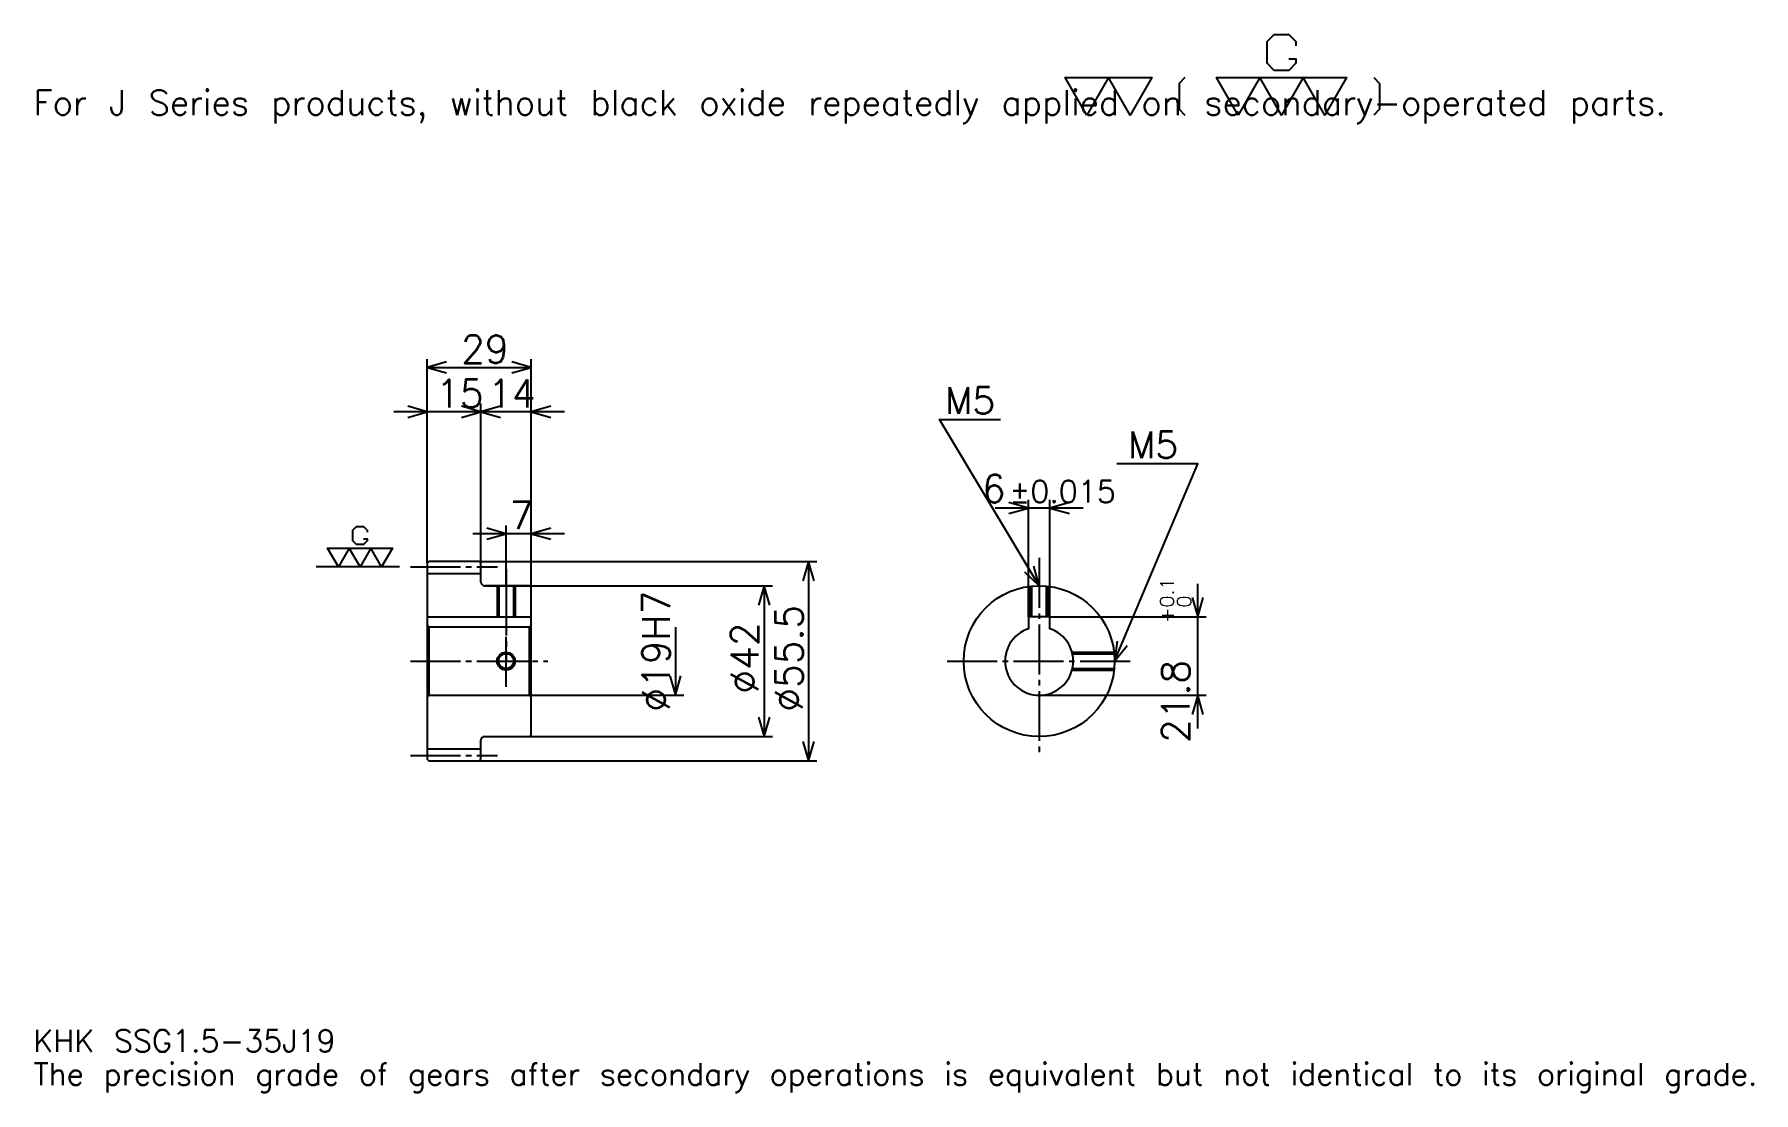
# Model space of a CAD drawing. Extents: x 16 to 494, y 6 to 300.
import ezdxf

# ---------------------------------------------------------------- set-up
doc = ezdxf.new("R2010")
doc.units = 0
doc.linetypes.add('DASHDOT', pattern=[18.521738, 13.891304, -1.543478, 1.543478, -1.543478])
doc.layers.get('0').update_dxf_attribs({"linetype": 'CONTINUOUS'})
doc.layers.add('DASHDOT', color=6, linetype='DASHDOT')
doc.styles.add('KANJI', font='TXT', dxfattribs={"bigfont": 'BIGFONT'})

msp = doc.modelspace()

# ---------------------------------------------------------------- linework, layer by layer
at = {"color": 5}
for p, q in [((125.021736, 153.543488), (125.021736, 209.880432)), ((125.021736, 207.565216), (154.021729, 207.565216)), ((154.021729, 153.543488), (154.021729, 209.880432)), ((140.021729, 153.543488), (140.021729, 197.532608)), ((149.282608, 195.217392), (115.760864, 195.217392)), ((163.282608, 195.217392), (130.760864, 195.217392)), ((307.67392, 168.402176), (283.152191, 168.402176)), ((292.413055, 138.093475), (292.413055, 170.717392)), ((298.413055, 138.093475), (298.413055, 170.717392)), ((147.021729, 153.543488), (147.021729, 163.57608)), ((163.282608, 161.260864), (137.760864, 161.260864)), ((125.021736, 153.043488), (125.021736, 153.543488)), ((139.521729, 153.543488), (154.021729, 153.543488)), ((140.021729, 153.043488), (140.021729, 153.543488)), ((147.021729, 146.793488), (147.021729, 153.543488)), ((147.021729, 146.793488), (147.021729, 153.543488)), ((154.021729, 153.543488), (233.510864, 153.543488)), ((154.021729, 146.293488), (154.021729, 153.543488)), ((231.195648, 153.543488), (231.195648, 98.04348)), ((141.021729, 146.793488), (154.021729, 146.793488)), ((154.021729, 146.793488), (221.16304, 146.793488)), ((218.847824, 146.793488), (218.847824, 104.79348)), ((339.565216, 107.032608), (339.565216, 147.354355)), ((194.152161, 135.293488), (194.152161, 116.29348)), ((298.413055, 138.093475), (341.880432, 138.093475)), ((154.021729, 116.29348), (196.467377, 116.29348)), ((295.413055, 116.29348), (341.880432, 116.29348)), ((141.021729, 104.79348), (154.021729, 104.79348)), ((154.021729, 104.79348), (221.16304, 104.79348)), ((139.521729, 98.04348), (154.021729, 98.04348)), ((154.021729, 98.04348), (233.510864, 98.04348))]:
    msp.add_line(p, q, dxfattribs=at)
at = {"color": 7}
msp.add_line((117.304344, 152.043488), (94.152168, 152.043488), dxfattribs=at)
at = {"color": 4}
for p, q in [((125.021736, 150.168488), (140.021729, 150.168488)), ((125.021736, 138.093475), (154.021729, 138.093475)), ((125.521736, 135.293488), (125.521736, 116.29348)), ((153.521729, 135.293488), (154.021729, 135.793488)), ((153.521729, 116.29348), (154.021729, 115.79348)), ((125.021736, 101.41848), (140.021729, 101.41848))]:
    msp.add_line(p, q, dxfattribs=at)
at = {"color": 7}
for points in [[(364.878265, 293.476959), (366.884766, 293.476959), (366.884766, 292.273041), (364.878265, 290.26651), (360.865204, 290.26651), (358.858704, 292.273041), (358.858704, 298.292603), (360.865204, 300.299133), (364.878265, 300.299133), (366.884766, 298.292603), (366.884766, 297.088684)], [(308.695648, 277.82608), (302.676086, 288.259979), (326.754333, 288.259979), (320.734772, 277.82608), (314.71521, 288.259979), (308.695648, 277.82608)], [(335.984344, 288.259979), (334.37912, 286.654785), (334.37912, 279.431305), (335.984344, 277.82608)], [(350.832611, 277.82608), (344.813049, 288.259979), (380.93042, 288.259979), (374.910858, 277.82608), (368.891296, 288.259979), (362.871735, 277.82608), (356.852173, 288.259979), (350.832611, 277.82608)], [(388.555206, 288.259979), (390.160431, 286.654785), (390.160431, 279.431305), (388.555206, 277.82608)], [(107.348907, 159.868912), (108.352173, 159.868912), (108.352173, 159.266968), (107.348907, 158.263702), (105.342392, 158.263702), (104.339127, 159.266968), (104.339127, 162.276733), (105.342392, 163.279999), (107.348907, 163.279999), (108.352173, 162.276733), (108.352173, 161.674789)], [(100.32608, 152.043488), (97.316299, 157.260437), (115.375, 157.260437), (112.365211, 152.043488), (109.355431, 157.260437), (106.34565, 152.043488), (103.335869, 157.260437), (100.32608, 152.043488)]]:
    msp.add_lwpolyline(points, dxfattribs=at)
at = {"color": 5}
for points in [[(130.423904, 209.108704), (125.021736, 207.565216), (130.423904, 206.021744)], [(148.619568, 206.021744), (154.021729, 207.565216), (148.619568, 209.108704)], [(119.61956, 193.67392), (125.021736, 195.217392), (119.61956, 196.760864)], [(134.619568, 193.67392), (140.021729, 195.217392), (134.619568, 196.760864)], [(145.423904, 196.760864), (140.021729, 195.217392), (145.423904, 193.67392)], [(159.42392, 196.760864), (154.021729, 195.217392), (159.42392, 193.67392)], [(295.413055, 146.793488), (267.630432, 193.097824), (284.608704, 193.097824)], [(316.413055, 125.79348), (339.565216, 180.75), (317.030426, 180.75)], [(287.010864, 166.858704), (292.413055, 168.402176), (287.010864, 169.945648)], [(303.815216, 169.945648), (298.413055, 168.402176), (303.815216, 166.858704)], [(141.619568, 159.717392), (147.021729, 161.260864), (141.619568, 162.804352)], [(159.42392, 162.804352), (154.021729, 161.260864), (159.42392, 159.717392)], [(232.739136, 148.141312), (231.195648, 153.543488), (229.652161, 148.141312)], [(291.31012, 150.631683), (295.413055, 146.793488), (293.957184, 152.21991)], [(220.391296, 141.391312), (218.847824, 146.793488), (217.304352, 141.391312)], [(338.021759, 143.495651), (339.565216, 138.093475), (341.108704, 143.495651)], [(317.087952, 131.37114), (316.413055, 125.79348), (319.93277, 130.172668)], [(192.608688, 121.695656), (194.152161, 116.29348), (195.695648, 121.695656)], [(341.108704, 110.891304), (339.565216, 116.29348), (338.021759, 110.891304)], [(217.304352, 110.195656), (218.847824, 104.79348), (220.391296, 110.195656)], [(229.652161, 103.445656), (231.195648, 98.04348), (232.739136, 103.445656)]]:
    msp.add_lwpolyline(points, dxfattribs=at)
at = {"color": 4}
for points in [[(140.021729, 147.793488), (140.021729, 153.043488), (139.521729, 153.543488), (125.521736, 153.543488), (125.021736, 153.043488), (125.021736, 115.79348)], [(141.021729, 104.79348), (153.521729, 104.79348), (154.021729, 105.29348), (154.021729, 146.293488), (153.521729, 146.793488), (141.021729, 146.793488)], [(144.521729, 146.793488), (144.521729, 138.093475)], [(144.956741, 146.793488), (144.956741, 138.093475)], [(149.086731, 146.793488), (149.086731, 138.093475)], [(149.521729, 146.793488), (149.521729, 138.093475)], [(292.913055, 138.093475), (292.913055, 146.644135)], [(293.348053, 138.093475), (293.348053, 146.691711)], [(297.478058, 138.093475), (297.478058, 146.691711)], [(297.913055, 138.093475), (297.913055, 146.644135)], [(125.021736, 115.79348), (125.521736, 116.29348), (153.521729, 116.29348), (153.521729, 135.293488), (125.521736, 135.293488), (125.021736, 135.793488)], [(298.413055, 134.807358), (298.413055, 138.093475), (292.413055, 138.093475), (292.413055, 134.807358)], [(304.578186, 128.293488), (316.263702, 128.293488)], [(304.685913, 127.858482), (316.311279, 127.858482)], [(304.578186, 123.29348), (316.263702, 123.29348)], [(304.685913, 123.728477), (316.311279, 123.728477)], [(125.021736, 115.79348), (125.021736, 98.54348), (125.521736, 98.04348), (139.521729, 98.04348), (140.021729, 98.54348), (140.021729, 103.79348)]]:
    msp.add_lwpolyline(points, dxfattribs=at)
for centre, radius in [((295.413055, 125.79348), 21), ((147.021729, 125.79348), 2.065)]:
    msp.add_circle(centre, radius, dxfattribs=at)
at = {"color": 7}
msp.add_circle((147.021729, 125.79348), 2.5, dxfattribs=at)
at = {"color": 4}
for centre, radius, start, end in [((141.021729, 147.793488), 1, 180, 270), ((295.413055, 125.79348), 9.5, 108.40848033, 71.59151967), ((141.021729, 103.79348), 1, 90, 180)]:
    msp.add_arc(centre, radius, start, end, dxfattribs=at)
at = {"layer": 'DASHDOT', "color": 7}
for p, q in [((295.413055, 154.510864), (295.413055, 100.163048)), ((120.391304, 152.043488), (144.652176, 152.043488)), ((147.021729, 146.793488), (147.021729, 125.79348)), ((120.391304, 125.79348), (158.652176, 125.79348)), ((269.782593, 125.79348), (321.043488, 125.79348)), ((120.391304, 99.54348), (144.652176, 99.54348))]:
    msp.add_line(p, q, dxfattribs=at)
for points in [[(147.021729, 151.42392), (147.021729, 133.463043)], [(147.021729, 118.663048), (147.021729, 132.92392)], [(139.891296, 125.79348), (154.152176, 125.79348)]]:
    msp.add_lwpolyline(points, dxfattribs=at)

# ---------------------------------------------------------------- texts
at = {"color": 7, "style": 'KANJI'}
for s, height, p in [('For J Series products, without black oxide repeatedly applied on secondary-operated parts.', 6.945652, (15.434783, 277.82608)), ('29', 7.717391, (134.505432, 208.800003)), ('15', 7.717391, (127.505432, 196.452179)), ('14', 7.717391, (142.005432, 196.452179)), ('M5', 7.408696, (269.17392, 194.641296)), ('M5', 7.408696, (320.117371, 182.293488)), ('6', 7.717391, (279.482819, 169.945648)), ('%%p0.015', 6.173913, (287.122101, 169.945648)), ('7', 7.717391, (148.01358, 162.495651)), ('KHK SSG1.5-35J19', 6.173913, (15.434783, 16.97826)), ('The precision grade of gears after secondary operations is equivalent but not identical to its original grade.', 6.173913, (15.434783, 7.717391))]:
    msp.add_text(s, height=height, dxfattribs=at).set_placement(p)
for s, height, p in [('%%c19H7', 7.717391, (192.608688, 111.709244)), ('0.1', 3.858696, (332.928253, 140.7341)), ('%%c55.5', 7.717391, (229.652161, 111.709244)), ('+', 3.858696, (332.928253, 136.412354)), ('0', 3.858696, (337.713043, 140.7341)), ('%%c42', 7.717391, (217.304352, 116.725548)), ('21.8', 7.717391, (337.25, 103.00843))]:
    msp.add_text(s, height=height, rotation=90, dxfattribs=at).set_placement(p)

doc.saveas('drawing.dxf')
